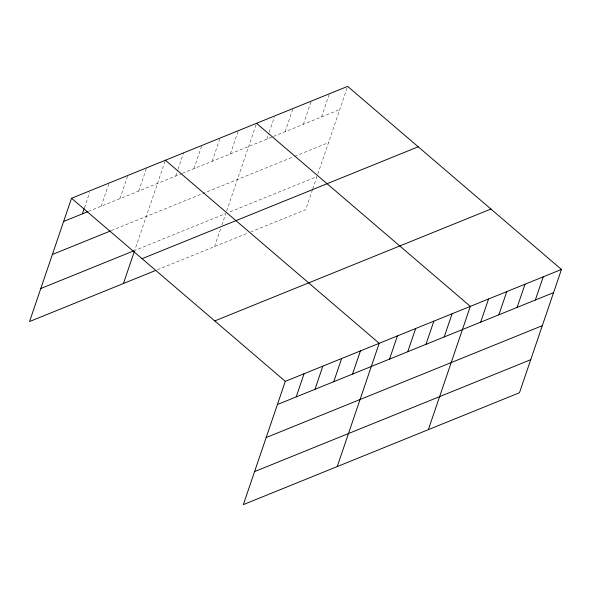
<?xml version="1.0" encoding="UTF-8"?>
<svg xmlns="http://www.w3.org/2000/svg" width="591" height="591" viewBox="0 0 591 591"><rect width="100%" height="100%" fill="white"/><g stroke="black" fill="none" stroke-linecap="round" stroke-linejoin="round"><path stroke-width="0.44" stroke-dasharray="2.96 2.22" d="M84.447 207.84L89.706 192.378M101.179 206.237L109.069 183.055M119.958 198.635L127.848 175.446M138.737 191.026L146.627 167.837M165.111 161.084L134.682 250.473L225.814 213.55L221.965 224.853M175.741 176.029L177.788 170.016M178.076 169.159L183.631 152.84M193.966 168.649L201.856 145.46M212.191 161.262L219.793 138.929M230.416 153.874L238.306 130.692M214.57 246.58L220.783 228.325M226.678 211.002L256.538 123.305M266.866 139.107L268.912 133.093M269.208 132.236L274.468 116.782M285.091 131.727L292.988 108.537M303.316 124.339L311.213 101.15M321.541 116.952L329.143 94.626M312.506 189.667L305.695 209.657L251.02 231.812M312.802 188.795L316.939 176.628L228.296 212.546M317.81 174.079L347.663 86.382M88.377 211.43L181.54 173.68M182.368 173.348L272.665 136.757M273.493 136.425L339.773 109.571M111.271 230.623L293.734 156.696M294.562 156.364L328.522 142.601M157.405 269.74L248.538 232.817"/><path stroke-width="0.89" d="M561.45 269.452L285.305 381.343L243.337 504.618L519.482 392.734L561.45 269.452L347.663 86.382L71.518 198.266L29.55 321.548L155.751 270.412M82.4 213.846L84.158 208.697M123.438 283.503L134.386 251.345M296.187 396.923L304.084 373.734M314.966 389.314L322.856 366.125M333.745 381.705L341.635 358.515M352.524 374.096L360.414 350.906M337.225 466.58L379.193 343.297L165.406 160.227M389.528 359.106L397.418 335.917M407.753 351.719L415.643 328.53M425.978 344.331L433.868 321.149M444.203 336.951L452.093 313.762M428.357 429.657L470.325 306.374L256.538 123.305M480.653 322.184L488.55 298.994M498.878 314.796L506.775 291.607M517.103 307.409L525 284.227M535.328 300.029L543.225 276.839M63.621 221.455L87.52 211.77M52.377 254.485L110.421 230.97M40.794 288.519L133.832 250.82M142.069 258.681L418.214 146.797M214.755 320.928L490.899 209.044M277.408 404.532L553.553 292.641M266.164 437.562L542.309 325.671M254.581 471.588L530.725 359.705M71.518 198.266L285.305 381.343"/></g></svg>
